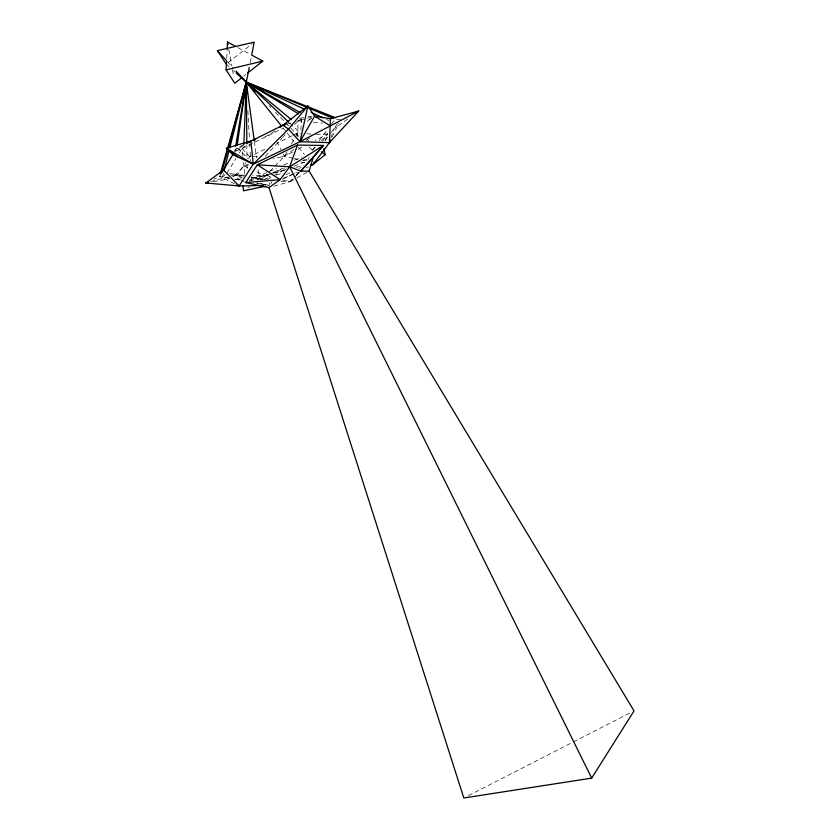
<?xml version="1.0" encoding="UTF-8"?>
<svg xmlns="http://www.w3.org/2000/svg" width="840" height="840" viewBox="0 0 840 840"><rect width="100%" height="100%" fill="white"/><g stroke="black" fill="none" stroke-linecap="round" stroke-linejoin="round"><path stroke-width="0.63" stroke-dasharray="4.2 3.15" d="M297.675 136.637L298.106 120.771L303.649 118.01M226.748 58.359L227.105 50.809M300.846 130.064L301.739 117.127M269.63 182.941L269.451 185.409L257.88 183.267M242.13 146.16L234.791 151.421L235.431 147.578M250.226 62.465L251.444 56.312M223.409 173.187L222.453 176.988L230.979 178.521L225.351 177.482L210.819 181.619M308.427 159.569L309.11 157.048M330.992 137.686L333.711 129.014L348.285 118.535M325.154 140.868L327.726 133.98L315.987 134.358M239.379 152.964L243.401 145.614M332.209 136.92L338.867 123.197M270.984 183.55L271.971 181.534M286.996 151.809L284.466 156.23L268.023 173.124M291.438 144.071L294.599 138.547M295.239 137.434L297.769 133.014L300.373 133.224M234.791 151.421L236.786 148.145L243.821 144.648M227.031 172.977L235.946 158.519M249.029 164.692L243.968 165.9L233.846 176.463L237.384 174.941L245.9 162.845M248.493 158.76L249.785 156.713L253.26 154.991M322.55 141.204L327.726 133.98L315.2 140.427M312.417 150.15L314.695 147.021M319.263 140.753L327.621 129.276M325.437 140.228L327.695 137.172M330.697 133.088L338.468 122.556M331.433 124.058L335.506 119.248L340.536 119.763M265.251 156.261L281.831 138.348M282.692 137.424L285.254 134.642M294.683 124.467L298.106 120.771L312.07 116.876L306.999 121.642L311.745 118.209M312.596 150.14L315.262 147.284M321.5 140.637L327.726 133.98M273.987 186.175L290.168 181.619L292.824 178.826M296.373 175.088L299.04 172.294M267.109 174.059L265.283 175.938L252.599 175.487M281.075 181.577L290.168 181.619L292.834 178.93M296.394 175.329L299.061 172.641M282.639 180.128L290.168 181.619L293.695 178.133M294.578 177.261L299.88 172.032M225.204 174.573L222.453 176.988L221.519 173.24L219.544 176.484L213.896 179.193M235.841 151.011L242.13 148.512L245.039 146.066M243.789 76.125L245.795 74.54M228.218 62.559L252.221 43.733M293.843 149.457L284.466 156.23L273.074 158.949M306.348 140.427L310.517 137.413M274.995 130.914L269.02 135.177L262.973 137.172M247.758 187.971L249.89 186.564M260.579 179.508L266.984 175.266L270.06 176.799L270.007 174.899M267.414 179.645L272.591 176.4M273.63 175.749L286.65 168.409M290.168 181.619L295.743 178.521M296.856 177.912L306.894 172.337M264.285 179.844L270.06 176.799M292.435 152.135L284.466 156.23L280.613 156.282M298.127 149.205L302.683 146.864M468.479 795.617L572.24 742.508M573.405 741.92L630.525 712.677M242.918 155.967L242.13 148.512L282.986 128.268M254.415 154.423L265.986 148.701M292.152 135.776L277.546 142.968L281.012 149.604M293.276 135.23L297.769 133.014M286.01 174.741L290.693 172.484M298.872 168.515L301.214 167.381M282.44 179.183L296.604 172.4M306.054 167.874L308.417 166.74M249.407 180.243L268.202 171.916M269.399 171.381L276.591 168.189M283.773 164.997L288.572 162.866M294.556 160.209L301.749 157.007M257.229 179.613L268.979 174.384L265.283 175.938L254.625 170.919M273.494 172.379L282.87 168.2M283.762 178.143L298.337 172.158M270.123 173.953L284.644 168.021M285.611 169.397L271.288 174.111M293.895 166.236L306.894 161.27M270.081 174.478L265.283 175.938L266.102 179.203M286.451 124.183L292.278 122.472M299.681 118.44L303.334 117.401M276.213 175.046L281.137 173.639M252.472 177.334L255.024 177.776L268.569 174.332M273.494 173.082L285.873 169.932M295.838 167.402L303.324 165.501M303.009 160.209L309.141 158.697M249.606 180.716L259.392 178.647L258.006 168.357M251.244 177.503L265.115 180.054L255.024 177.776L266.984 175.266M225.351 177.482L227.724 177.02M232.491 176.085L238.445 174.93L242.319 177.734M213.476 181.65L228.48 178.972M257.491 156.608L249.785 156.713L242.13 148.512M244.997 175.214L237.384 174.941L230.486 173.628M302.799 160.597L307.02 160.776M306.873 133.76L313.383 134.295M298.106 120.771L301.917 121.139M313.435 122.283L322.434 123.165M308.248 116.487L312.07 116.876M229.572 173.408L243.547 175.802M229.005 178.112L219.544 176.484L234.497 183.719M235.116 179.161L239.999 180.002M234.833 179.214L239.957 180.128M256.63 183.109L268.17 185.178L256.841 182.994M243.684 176.106L237.384 174.941L241.091 178.332M255.024 177.776L259.392 178.647M300.615 161.931L305.623 162.95M293.024 158.267L284.466 156.23L283.311 154.025M294.242 158.56L297.906 159.432M326.487 119.48L328.839 120.582M243.968 165.9L248.703 168.137M230.433 174.72L240.324 179.791M241.406 180.348L244.64 182.018M236.786 148.145L238.739 149.195L247.832 158.529M237.867 47.607L249.386 53.834M233.384 70.602L235.232 72.261M226.212 64.124L229.782 67.358M289.853 123.218L300.258 133.035M306.883 139.282L308.774 141.067M269.084 105.693L270.9 107.573M275.457 112.277L299.145 136.731M309.162 147.073L311.892 149.898M227.493 61.803L233.478 68.282M283.112 128.006L286.387 132.08M287.196 133.098L293.738 141.246M298.651 147.357L304.374 154.487M228.858 49.581L231.788 65.993M232.459 69.783L233.73 77.123M254.341 141.341L256.609 158.067M243.569 162.183L244.776 173.597M247.884 110.702L249.448 139.23M249.732 144.417L249.879 147.011M250.163 152.197L250.656 161.28M251.517 176.841L251.727 180.726M246.845 144.732L246.971 159.075M247.013 164.283L247.054 169.502"/><path stroke-width="1.26" d="M263.13 185.514L239.106 185.945L223.503 169.974L205.978 182.994L239.106 185.945L253.281 164.136L300.038 141.708L329.438 142.643L358.691 111.048L330.414 118.734L329.438 142.643L313.131 164.483L310.769 165.617M243.821 144.648L246.309 82.173L249.249 67.389M227.157 49.55L227.504 42L235.567 46.358M241.794 77.7L234.801 83.233L226.076 69.888L226.632 60.879L217.434 50.631L254.216 42.157L251.696 55.083L262.773 61.11L247.79 72.965M237.164 145.551L246.309 82.173L236.05 71.064M235.641 146.297L246.309 82.173L236.156 73.08M224.049 170.667L229.142 150.434M229.772 147.903L246.309 82.173L335.695 117.831M221.855 171.98L246.309 82.173L306.579 107.226M220.259 173.964L246.309 82.173L304.08 109.053M269 187.583L463.817 798L591.686 778.124L634.022 710.892L309.12 171.097L313.226 157.364L300.762 171.16L289.674 166.772L257.345 164.797L245.721 182.564L269 187.583L280.119 179.634L289.674 166.772L297.444 145.078L323.431 145.457L311.682 159.159M330.215 140.165L329.438 142.643L330.54 140.353M310.674 165.186L313.131 164.483L314.244 162.12M285.285 124.53L282.954 125.213L307.892 105.977L314.591 116.151L300.038 141.708L288.498 129.097L282.954 125.213L279.972 127.344M222.18 172.158L232.816 154.675L226.349 148.239L255.707 139.555M232.816 154.675L253.281 164.136L288.498 129.097L307.892 105.977L300.038 141.708L358.691 111.048L356.612 112.539M248.923 142.79L250.866 141.152L253.281 164.136L226.349 148.239L237.321 156.881M313.131 164.483L325.07 154.76L324.009 148.47M246.172 143.483L285.054 124.173M297.444 145.078L257.345 164.797L280.119 179.634L245.721 182.564M208.478 182.542L205.978 182.994L208.236 181.902M205.978 182.994L208.404 182.301M226.076 69.888L262.773 61.11M265.745 186.175L243.484 190.796L242.959 185.609M309.12 171.097L300.762 171.16L323.431 145.457L289.674 166.772L591.686 778.124M329.816 125.57L314.591 116.151L330.414 118.734M308.994 108.224L333.092 118.251M311.157 112.35L322.949 117.831M314.591 116.151L316.838 117.201M236.796 184.832L239.106 185.945M246.834 143.43L246.309 82.173L300.237 112.56M246.95 93.849L246.309 82.173L298.505 113.82M254.163 140.059L246.309 82.173L291.385 119.689M321.542 151.788L325.07 154.76M281.474 125.969L246.309 82.173L288.897 122.325M251.465 162.267L253.281 164.136M246.309 82.173L255.423 91.581M217.434 50.631L226.212 64.124M227.504 42L227.955 44.53"/></g></svg>
